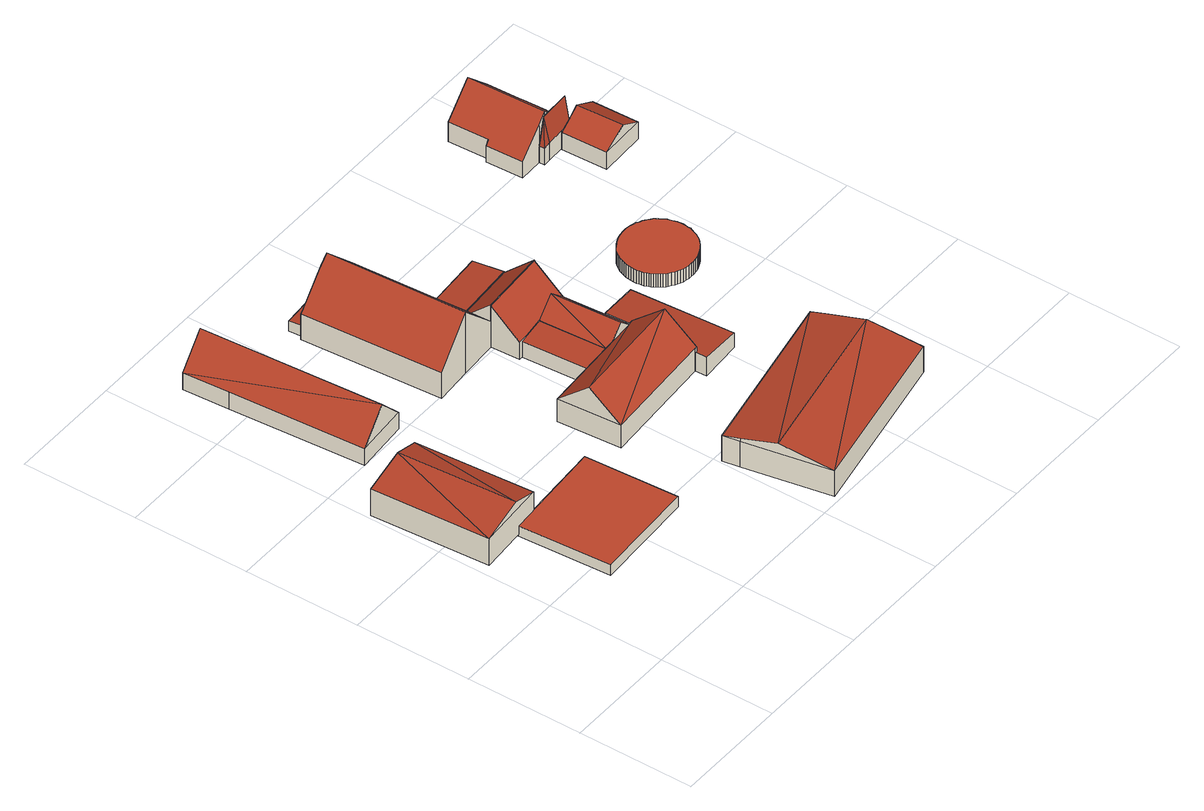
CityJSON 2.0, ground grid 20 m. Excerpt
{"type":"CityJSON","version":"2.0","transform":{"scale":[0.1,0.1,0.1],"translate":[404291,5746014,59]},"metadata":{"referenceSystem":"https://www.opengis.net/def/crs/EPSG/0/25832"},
"CityObjects":{
"building1":{"type":"Building","attributes":{"Gemeindeschluessel":"05515000","Geometrietyp2DReferenz":"3000","function":"31001_2700","roofType":"3100","measuredHeight":6.74},"geometry":[{"type":"Solid","lod":"2","boundaries":[[[[0,1,2,3]],[[4,5,1,0]],[[6,7,5,4]],[[3,2,7,6]],[[0,8,4]],[[6,9,3]],[[3,9,8]],[[8,0,3]],[[9,6,4]],[[4,8,9]],[[1,5,7,2]]]],"semantics":{"surfaces":[{"type":"WallSurface"},{"type":"RoofSurface"},{"type":"GroundSurface"}],"values":[[0,0,0,0,0,0,1,1,1,1,2]]}}]},
"building2":{"type":"Building","attributes":{"Gemeindeschluessel":"05515000","Geometrietyp2DReferenz":"3000","function":"51003_1201","roofType":"1000","measuredHeight":1.97},"geometry":[{"type":"Solid","lod":"2","boundaries":[[[[10,11,12,13]],[[14,15,11,10]],[[16,17,15,14]],[[18,19,17,16]],[[13,12,19,18]],[[16,14,10,13,18]],[[11,15,17,19,12]]]],"semantics":{"surfaces":[{"type":"WallSurface"},{"type":"RoofSurface"},{"type":"GroundSurface"}],"values":[[0,0,0,0,0,1,2]]}}]},
"building3":{"type":"Building","attributes":{"Gemeindeschluessel":"05515000","Geometrietyp2DReferenz":"3000","function":"31001_2700","roofType":"3100","measuredHeight":8.31},"geometry":[{"type":"Solid","lod":"2","boundaries":[[[[20,21,22,23]],[[24,25,21,20]],[[26,27,25,24]],[[28,29,27,26]],[[23,22,29,28]],[[30,31,20]],[[20,23,28,30]],[[26,24,31]],[[31,30,26]],[[30,28,26]],[[31,24,20]],[[21,25,27,29,22]]]],"semantics":{"surfaces":[{"type":"WallSurface"},{"type":"RoofSurface"},{"type":"GroundSurface"}],"values":[[0,0,0,0,0,1,1,1,1,0,0,2]]}}]},
"building4":{"type":"Building","attributes":{"name":"Große Wittler","Gemeindeschluessel":"05515000","Geometrietyp2DReferenz":"3000","function":"31001_1100"},"address":[{"country":"Germany","locality":"Münster","thoroughfareNumber":"198","thoroughfareName":"Davertstraße"}],"children":["building4-1","building4-2"]},
"building4-1":{"type":"BuildingPart","attributes":{"roofType":"2100","measuredHeight":2.12},"parents":["building4"],"geometry":[{"type":"Solid","lod":"2","boundaries":[[[[32,33,34,35]],[[36,37,33,32]],[[38,39,37,36]],[[36,32,35,38]],[[33,37,39,34]],[[39,38,35,34]]]],"semantics":{"surfaces":[{"type":"WallSurface"},{"type":"RoofSurface"},{"type":"GroundSurface"},{"type":"ClosureSurface"}],"values":[[0,0,0,1,2,3]]}}]},
"building4-2":{"type":"BuildingPart","attributes":{"roofType":"3100","measuredHeight":11.7},"parents":["building4"],"geometry":[{"type":"Solid","lod":"2","boundaries":[[[[40,41,42,43]],[[44,45,41,40]],[[46,47,45,44]],[[48,49,47,46]],[[50,35,34,49,48]],[[51,52,39,38,53]],[[54,55,52,51]],[[56,57,55,54]],[[43,42,57,56]],[[53,50,48,46,44,51]],[[40,43,56,54,51,44]],[[41,45,47,49,34,39,52,55,57,42]],[[35,50,53,38]],[[39,34,35,38]]]],"semantics":{"surfaces":[{"type":"WallSurface"},{"type":"RoofSurface"},{"type":"GroundSurface"},{"type":"ClosureSurface"}],"values":[[0,0,0,0,0,0,0,0,0,1,1,2,0,3]]}}]},
"building5":{"type":"Building","attributes":{"Gemeindeschluessel":"05515000","Geometrietyp2DReferenz":"3000","function":"31001_2700","roofType":"5000","measuredHeight":9.08},"geometry":[{"type":"Solid","lod":"2","boundaries":[[[[58,59,60,61]],[[62,63,59,58]],[[64,65,63,62]],[[66,67,65,64]],[[68,69,67,66]],[[61,60,69,68]],[[62,58,61,70]],[[70,71,62]],[[71,70,68]],[[68,66,64,71]],[[70,61,68]],[[71,64,62]],[[59,63,65,67,69,60]]]],"semantics":{"surfaces":[{"type":"WallSurface"},{"type":"RoofSurface"},{"type":"GroundSurface"}],"values":[[0,0,0,0,0,0,1,1,1,1,0,0,2]]}}]},
"building6":{"type":"Building","attributes":{"Gemeindeschluessel":"05515000","Geometrietyp2DReferenz":"3000","function":"51009_1610","roofType":"2100","measuredHeight":3.58},"geometry":[{"type":"Solid","lod":"2","boundaries":[[[[72,73,74,75]],[[76,67,73,72]],[[77,78,67,76]],[[75,74,78,77]],[[76,72,75,77]],[[73,67,78,74]]]],"semantics":{"surfaces":[{"type":"WallSurface"},{"type":"RoofSurface"},{"type":"GroundSurface"}],"values":[[0,0,0,0,1,2]]}}]},
"building7":{"type":"Building","attributes":{"Gemeindeschluessel":"05515000","Geometrietyp2DReferenz":"3000","function":"31001_2700","roofType":"3100","measuredHeight":6.79},"geometry":[{"type":"Solid","lod":"2","boundaries":[[[[79,80,81,82]],[[83,84,80,79]],[[85,86,84,83]],[[87,88,86,85]],[[89,90,88,87]],[[82,81,90,89]],[[91,92,82,93]],[[89,94,93,82]],[[83,91,85]],[[93,85,91]],[[94,89,87]],[[93,94,87,85]],[[92,91,83,79]],[[92,79,82]],[[80,84,86,88,90,81]]]],"semantics":{"surfaces":[{"type":"WallSurface"},{"type":"RoofSurface"},{"type":"GroundSurface"}],"values":[[0,0,0,0,0,0,1,1,1,1,0,0,0,0,2]]}}]},
"building8":{"type":"Building","attributes":{"Gemeindeschluessel":"05515000","Geometrietyp2DReferenz":"3000","function":"31001_2700","roofType":"2100","measuredHeight":7.99},"geometry":[{"type":"Solid","lod":"2","boundaries":[[[[95,96,97,98]],[[99,100,96,95]],[[101,102,100,99]],[[103,73,102,101]],[[98,97,73,103]],[[101,99,95,98,103]],[[96,100,102,73,97]]]],"semantics":{"surfaces":[{"type":"WallSurface"},{"type":"RoofSurface"},{"type":"GroundSurface"}],"values":[[0,0,0,0,0,1,2]]}}]},
"building9":{"type":"Building","attributes":{"Gemeindeschluessel":"05515000","Geometrietyp2DReferenz":"3000","function":"31001_2700","roofType":"5000","measuredHeight":6.46},"geometry":[{"type":"Solid","lod":"2","boundaries":[[[[104,102,73,105]],[[106,69,102,104]],[[107,67,69,106]],[[105,73,67,107]],[[107,108,109]],[[109,105,107]],[[108,106,104]],[[104,109,108]],[[105,109,104]],[[106,108,107]],[[102,69,67,73]]]],"semantics":{"surfaces":[{"type":"WallSurface"},{"type":"RoofSurface"},{"type":"GroundSurface"}],"values":[[0,0,0,0,1,1,1,1,0,0,2]]}}]},
"building10":{"type":"Building","attributes":{"Gemeindeschluessel":"05515000","Geometrietyp2DReferenz":"3000","function":"31001_2700","roofType":"2100","measuredHeight":8.1},"geometry":[{"type":"Solid","lod":"2","boundaries":[[[[110,111,96,112]],[[113,114,111,110]],[[115,100,114,113]],[[112,96,100,115]],[[113,110,112,115]],[[111,114,100,96]]]],"semantics":{"surfaces":[{"type":"WallSurface"},{"type":"RoofSurface"},{"type":"GroundSurface"}],"values":[[0,0,0,0,1,2]]}}]},
"building11":{"type":"Building","attributes":{"Gemeindeschluessel":"05515000","Geometrietyp2DReferenz":"3000","function":"31001_2700","roofType":"2100","measuredHeight":3.43},"geometry":[{"type":"Solid","lod":"2","boundaries":[[[[116,114,117,118]],[[119,111,114,116]],[[120,121,111,119]],[[118,117,121,120]],[[119,116,118,120]],[[114,111,121,117]]]],"semantics":{"surfaces":[{"type":"WallSurface"},{"type":"RoofSurface"},{"type":"GroundSurface"}],"values":[[0,0,0,0,1,2]]}}]},
"building12":{"type":"Building","attributes":{"Gemeindeschluessel":"05515000","Geometrietyp2DReferenz":"3000","function":"31001_2700","roofType":"2100","measuredHeight":3.62},"geometry":[{"type":"Solid","lod":"2","boundaries":[[[[122,123,124,125]],[[126,127,123,122]],[[128,129,127,126]],[[130,59,129,128]],[[131,60,59,130]],[[132,69,60,131]],[[125,124,69,132]],[[131,130,128,126,122,125,132]],[[123,127,129,59,60,69,124]]]],"semantics":{"surfaces":[{"type":"WallSurface"},{"type":"RoofSurface"},{"type":"GroundSurface"}],"values":[[0,0,0,0,0,0,0,1,2]]}}]},
"building13":{"type":"Building","attributes":{"Gemeindeschluessel":"05515000","Geometrietyp2DReferenz":"3000","function":"51003_1201","roofType":"1000","measuredHeight":2.46},"geometry":[{"type":"Solid","lod":"2","boundaries":[[[[133,134,135,136]],[[137,138,134,133]],[[139,140,138,137]],[[141,142,140,139]],[[143,144,142,141]],[[145,146,144,143]],[[147,148,146,145]],[[149,150,148,147]],[[151,152,150,149]],[[153,154,152,151]],[[155,156,154,153]],[[157,158,156,155]],[[159,160,158,157]],[[161,162,160,159]],[[163,164,162,161]],[[165,166,164,163]],[[167,168,166,165]],[[169,170,168,167]],[[171,172,170,169]],[[173,174,172,171]],[[175,176,174,173]],[[177,178,176,175]],[[179,180,178,177]],[[181,182,180,179]],[[183,184,182,181]],[[185,186,184,183]],[[187,188,186,185]],[[189,190,188,187]],[[191,192,190,189]],[[193,194,192,191]],[[195,196,194,193]],[[197,198,196,195]],[[199,200,198,197]],[[201,202,200,199]],[[203,204,202,201]],[[205,206,204,203]],[[207,208,206,205]],[[209,210,208,207]],[[211,212,210,209]],[[213,214,212,211]],[[215,216,214,213]],[[217,218,216,215]],[[219,220,218,217]],[[221,222,220,219]],[[223,224,222,221]],[[225,226,224,223]],[[227,228,226,225]],[[229,230,228,227]],[[231,232,230,229]],[[233,234,232,231]],[[235,236,234,233]],[[237,238,236,235]],[[239,240,238,237]],[[241,242,240,239]],[[243,244,242,241]],[[245,246,244,243]],[[247,248,246,245]],[[249,250,248,247]],[[251,252,250,249]],[[253,254,252,251]],[[255,256,254,253]],[[257,258,256,255]],[[259,260,258,257]],[[261,262,260,259]],[[263,264,262,261]],[[265,266,264,263]],[[267,268,266,265]],[[269,270,268,267]],[[271,272,270,269]],[[273,274,272,271]],[[275,276,274,273]],[[277,278,276,275]],[[279,280,278,277]],[[281,282,280,279]],[[283,284,282,281]],[[285,286,284,283]],[[287,288,286,285]],[[289,290,288,287]],[[136,135,290,289]],[[287,285,283,281,279,277,275,273,271,269,267,265,263,261,259,257,255,253,251,249,247,245,243,241,239,237,235,233,231,229,227,225,223,221,219,217,215,213,211,209,207,205,203,201,199,197,195,193,191,189,187,185,183,181,179,177,175,173,171,169,167,165,163,161,159,157,155,153,151,149,147,145,143,141,139,137,133,136,289]],[[134,138,140,142,144,146,148,150,152,154,156,158,160,162,164,166,168,170,172,174,176,178,180,182,184,186,188,190,192,194,196,198,200,202,204,206,208,210,212,214,216,218,220,222,224,226,228,230,232,234,236,238,240,242,244,246,248,250,252,254,256,258,260,262,264,266,268,270,272,274,276,278,280,282,284,286,288,290,135]]]],"semantics":{"surfaces":[{"type":"WallSurface"},{"type":"RoofSurface"},{"type":"GroundSurface"}],"values":[[0,0,0,0,0,0,0,0,0,0,0,0,0,0,0,0,0,0,0,0,0,0,0,0,0,0,0,0,0,0,0,0,0,0,0,0,0,0,0,0,0,0,0,0,0,0,0,0,0,0,0,0,0,0,0,0,0,0,0,0,0,0,0,0,0,0,0,0,0,0,0,0,0,0,0,0,0,0,0,1,2]]}}]},
"building14":{"type":"Building","attributes":{"Gemeindeschluessel":"05515000","Geometrietyp2DReferenz":"3000","function":"31001_1000"},"address":[{"country":"Germany","locality":"Münster","thoroughfareNumber":"196","thoroughfareName":"Davertstraße"}],"children":["building14-1","building14-2"]},
"building14-1":{"type":"BuildingPart","attributes":{"roofType":"5000","measuredHeight":8.71},"parents":["building14"],"geometry":[{"type":"Solid","lod":"2","boundaries":[[[[291,292,293,294,295]],[[295,294,296]],[[297,293,292]],[[298,299,294,293,297]],[[296,294,299]],[[300,301,302,303,304,305,306]],[[292,300,306,297]],[[291,301,300,292]],[[295,302,301,291]],[[296,303,302,295]],[[299,304,303,296]],[[305,298,297,306]],[[304,299,298,305]]]],"semantics":{"surfaces":[{"type":"RoofSurface"},{"type":"GroundSurface"},{"type":"WallSurface"},{"type":"ClosureSurface"}],"values":[[0,0,0,0,0,1,2,2,2,2,2,3,3]]}}]},
"building14-2":{"type":"BuildingPart","attributes":{"roofType":"3100","measuredHeight":8.72},"parents":["building14"],"geometry":[{"type":"Solid","lod":"2","boundaries":[[[[307,308,309,310]],[[311,312,308,307]],[[313,314,312,311]],[[315,316,314,313]],[[317,318,316,315]],[[319,320,318,317]],[[321,322,320,319]],[[323,324,322,321]],[[325,326,324,323]],[[327,297,306,326,325]],[[304,299,328]],[[310,309,304,328]],[[327,325,323,321,319,317,315,329]],[[313,311,307,310,328,329,315]],[[308,312,314,316,318,320,322,324,326,306,305,304,309]],[[297,327,329,298]],[[306,297,298,305]],[[299,298,329,328]],[[298,299,304,305]]]],"semantics":{"surfaces":[{"type":"WallSurface"},{"type":"RoofSurface"},{"type":"GroundSurface"},{"type":"ClosureSurface"}],"values":[[0,0,0,0,0,0,0,0,0,0,0,0,1,1,2,0,3,0,3]]}}]},
"building15":{"type":"Building","attributes":{"Gemeindeschluessel":"05515000","Geometrietyp2DReferenz":"3000","function":"31001_2460","roofType":"5000","measuredHeight":5.63},"geometry":[{"type":"Solid","lod":"2","boundaries":[[[[330,331,332,333]],[[334,335,331,330]],[[336,337,335,334]],[[338,339,337,336]],[[333,332,339,338]],[[340,330,333,338,341]],[[336,334,340,341]],[[330,340,334]],[[336,341,338]],[[331,335,337,339,332]]]],"semantics":{"surfaces":[{"type":"WallSurface"},{"type":"RoofSurface"},{"type":"GroundSurface"}],"values":[[0,0,0,0,0,1,1,0,0,2]]}}]}
},
"vertices":[
[4,526,62],[4,526,11],[17,322,11],[17,322,62],[125,535,62],[125,535,11],[139,331,62],[139,331,11],[78,531,78],[92,328,78],
[97,328,28],[97,328,8],[107,169,8],[107,169,28],[139,331,28],[139,331,8],[277,341,28],[277,341,8],[286,179,28],[286,179,8],
[69,912,40],[69,912,8],[74,833,8],[74,833,40],[163,918,40],[163,918,8],[184,607,40],[184,607,8],[90,600,40],[90,600,8],[137,603,91],[116,915,91],
[262,863,29],[262,863,9],[264,838,9],[264,838,31],[310,866,29],[310,866,9],[311,841,31],[311,841,9],
[407,605,59],[407,605,9],[406,657,9],[406,657,57],[340,601,126],[340,601,9],[274,596,59],[274,596,9],[258,838,58],[258,838,9],[264,838,64],[326,841,126],[326,841,9],[311,841,112],[393,845,58],[393,845,9],[402,711,57],[402,711,9],
[540,335,53],[540,335,10],[544,335,10],[544,335,53],[340,321,53],[340,321,10],[332,431,53],[332,431,10],[471,440,53],[471,440,10],[536,445,53],[536,445,10],[540,390,101],[336,376,101],
[463,559,45],[463,559,10],[416,556,10],[416,556,40],[471,440,45],[424,437,40],[424,437,10],
[706,216,58],[706,216,9],[700,245,9],[700,245,58],[735,67,58],[735,67,9],[438,9,58],[438,9,9],[409,158,58],[409,158,9],[404,187,58],[404,187,9],[717,156,77],[706,216,64],[421,98,77],[409,158,64],
[407,605,90],[407,605,10],[410,555,10],[410,555,43],[524,613,90],[524,613,10],[528,563,42],[528,563,10],[463,559,42],
[528,563,43],[463,559,43],[536,445,43],[471,440,43],[503,442,74],[495,561,74],
[406,657,42],[406,657,10],[407,605,91],[521,665,42],[521,665,10],[524,613,91],
[521,665,44],[517,719,10],[517,719,39],[406,657,44],[402,711,39],[402,711,10],
[603,497,38],[603,497,10],[533,492,10],[533,492,45],[615,320,38],[615,320,10],[541,315,46],[541,315,10],[540,335,46],[544,335,45],[536,445,45],
[767,510,34],[767,510,9],[767,515,9],[767,515,34],[765,505,34],[765,505,9],[763,500,34],[763,500,9],[761,495,34],[761,495,9],[758,490,34],[758,490,9],[754,485,34],[754,485,9],[750,481,34],[750,481,9],[745,476,34],[745,476,9],[740,473,34],[740,473,9],[735,470,34],[735,470,9],[729,467,34],[729,467,9],[723,465,34],[723,465,9],[717,464,34],[717,464,9],[711,463,34],[711,463,9],[706,463,34],[706,463,9],[700,463,34],[700,463,9],[694,464,34],[694,464,9],[689,465,34],[689,465,9],[684,467,34],[684,467,9],[680,469,34],[680,469,9],[676,471,34],[676,471,9],[672,474,34],[672,474,9],[668,477,34],[668,477,9],[665,479,34],[665,479,9],[662,482,34],[662,482,9],[660,485,34],[660,485,9],[658,488,34],[658,488,9],[656,490,34],[656,490,9],[654,493,34],[654,493,9],[654,494,34],[654,494,9],[652,496,34],[652,496,9],[651,499,34],[651,499,9],[650,503,34],[650,503,9],[648,506,34],[648,506,9],[647,510,34],[647,510,9],[647,514,34],[647,514,9],[646,518,34],[646,518,9],[646,523,34],[646,523,9],[646,528,34],[646,528,9],[647,533,34],[647,533,9],[647,538,34],[647,538,9],[649,543,34],[649,543,9],[651,548,34],[651,548,9],[653,553,34],[653,553,9],[656,558,34],[656,558,9],[660,563,34],[660,563,9],[664,568,34],[664,568,9],[669,572,34],[669,572,9],[674,575,34],[674,575,9],[679,578,34],[679,578,9],[685,581,34],[685,581,9],[691,583,34],[691,583,9],[697,584,34],[697,584,9],[703,585,34],[703,585,9],[709,585,34],[709,585,9],[714,585,34],[714,585,9],[720,584,34],[720,584,9],[725,582,34],[725,582,9],[730,581,34],[730,581,9],[734,578,34],[734,578,9],[739,576,34],[739,576,9],[742,574,34],[742,574,9],[746,571,34],[746,571,9],[749,568,34],[749,568,9],[752,566,34],[752,566,9],[754,563,34],[754,563,9],[756,560,34],[756,560,9],[758,557,34],[758,557,9],[760,554,34],[760,554,9],[761,552,34],[761,552,9],[763,549,34],[763,549,9],[764,545,34],[764,545,9],[765,542,34],[765,542,9],[766,538,34],[766,538,9],[767,534,34],[767,534,9],[768,530,34],[768,530,9],[768,525,34],[768,525,9],[768,520,34],[768,520,9],
[815,777,49],[836,778,47],[831,783,102],[776,781,102],[784,776,49],[771,775,47],[836,788,47],[786,786,47],[771,785,47],[836,778,15],[815,777,15],[784,776,15],[771,775,15],[771,785,15],[786,786,15],[836,788,15],
[726,848,46],[726,848,15],[729,784,15],[729,784,46],[733,849,53],[733,849,15],[730,919,53],[730,919,15],[780,921,102],[780,921,15],[830,923,53],[830,923,15],[832,866,53],[832,866,15],[842,866,43],[842,866,15],[844,826,43],[844,826,15],[834,826,53],[834,826,15],[836,788,53],[771,785,87],[786,786,102],
[836,778,58],[836,778,13],[815,777,13],[815,777,46],[896,781,46],[896,781,13],[899,701,46],[899,701,13],[818,698,46],[818,698,13],[855,779,70],[859,699,70]
]}
